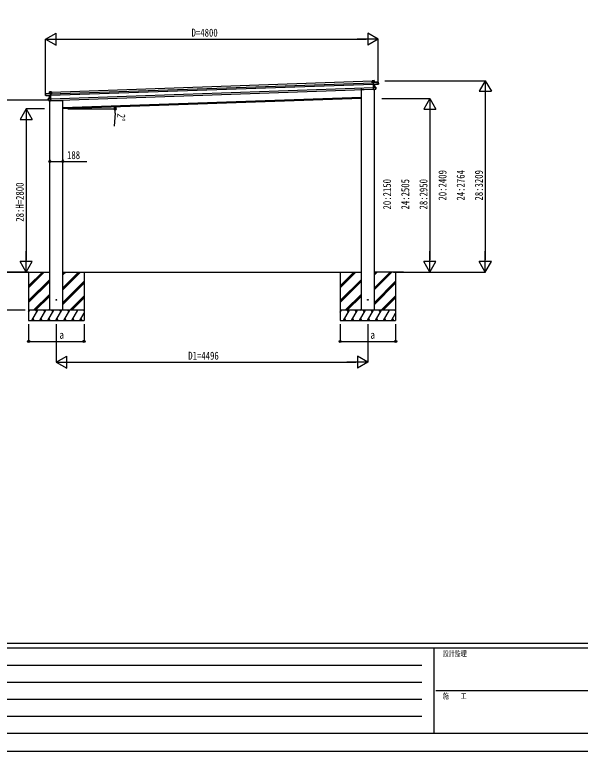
# Model space of a CAD drawing. Units: millimetres, scale not verified. Extents: x -27332 to 2102, y -19305 to 1485.
# Drawn here: x -23231 to -15071, y -19305 to -8673 of the extents above; entities that cross this region are included whole.
import ezdxf
from ezdxf.enums import TextEntityAlignment as Align

# ---------------------------------------------------------------- set-up
doc = ezdxf.new("R2010")
doc.units = ezdxf.units.MM
doc.header["$LTSCALE"] = 40
for name, color, linetype in [('0-4_YKK_13', 4, 'Continuous'), ('0-5_YKK_A1', 4, 'Continuous'), ('0-6_YKK_D', 6, 'Continuous'), ('0-7_YKK_ZWAK', 7, 'Continuous')]:
    doc.layers.add(name, color=color, linetype=linetype)
doc.styles.add('ＭＳ ゴシック', font='')
doc.styles.get('ＭＳ ゴシック').set_extended_font_data('MS Gothic')

msp = doc.modelspace()

# ---------------------------------------------------------------- linework, layer by layer
at = {"layer": '0-4_YKK_13'}
for p, q in [((-18072.98, -9626.19), (-18072.19, -9625.33)), ((-18072.98, -9626.19), (-18072.09, -9651.67)), ((-18072.09, -9651.67), (-18071.15, -9651.64)), ((-18071.15, -9651.64), (-18072.06, -9625.66)), ((-18043.54, -9624.16), (-18072.02, -9625.16)), ((-18057.6, -9651.17), (-18071.15, -9651.64)), ((-18057.23, -9648.45), (-18057.68, -9648.93)), ((-18057.68, -9648.93), (-18057.66, -9649.67)), ((-18057.66, -9649.67), (-18056.86, -9648.81)), ((-18057.66, -9649.67), (-18056.7, -9677.04)), ((-18055.73, -9677.91), (-18056.73, -9649.14)), ((-17984.74, -9646.12), (-18056.48, -9648.63)), ((-18043.49, -9624.66), (-18043.02, -9624.64)), ((-18042.22, -9647.63), (-18043.02, -9624.64)), ((-18042.69, -9647.65), (-18042.22, -9647.63)), ((-18040.27, -9679.08), (-17983.74, -9673.63)), ((-17983.92, -9668.61), (-17991.45, -9668.87)), ((-17991.34, -9671.89), (-17991.45, -9668.87)), ((-17984.22, -9646.6), (-17984.69, -9646.62)), ((-17983.45, -9668.59), (-17984.22, -9646.6)), ((-17983.92, -9668.61), (-17983.45, -9668.59)), ((-17983.82, -9671.53), (-17983.74, -9673.63)), ((-17983.37, -9671.02), (-17983.45, -9668.59)), ((-17983.29, -9673.12), (-17983.37, -9671.02)), ((-18228.76, -9753.91), (-18228.32, -9755.53)), ((-18038.27, -9752.77), (-18223.33, -9759.19)), ((-18055.73, -9677.91), (-18056.7, -9677.04)), ((-18056.7, -9677.04), (-18056.61, -9679.65)), ((-18055.64, -9680.51), (-18056.61, -9679.65)), ((-18056.61, -9679.65), (-18055.21, -9719.58)), ((-18055.64, -9680.49), (-18055.73, -9677.91)), ((-18041.09, -9679.13), (-18055.64, -9680.49)), ((-18055.64, -9680.51), (-18055.17, -9680.95)), ((-18054.32, -9718.1), (-18055.64, -9680.51)), ((-18054.44, -9718.74), (-18055.21, -9719.58)), ((-18055.21, -9719.58), (-18054.13, -9750.66)), ((-18055.17, -9680.95), (-18041.07, -9679.63)), ((-18039.71, -9718.49), (-18054.32, -9718.1)), ((-18054.17, -9718.46), (-18054.31, -9718.6)), ((-18022.17, -9719.44), (-18054.31, -9718.6)), ((-18053.17, -9751.07), (-18054.29, -9719.1)), ((-18053.3, -9751.43), (-18054.13, -9750.66)), ((-18028.68, -9748.71), (-18053.17, -9751.07)), ((-18041.07, -9679.63), (-18039.71, -9718.49)), ((-18039.24, -9718.53), (-18040.6, -9679.58)), ((-18039.64, -9750.26), (-18039.28, -9752.8)), ((-18038.64, -9750.17), (-18038.27, -9752.77)), ((-18021.26, -9745.46), (-18028.79, -9745.72)), ((-18028.68, -9748.71), (-18028.79, -9745.72)), ((-18028.66, -9749.21), (-18021.15, -9748.48)), ((-18022.15, -9719.94), (-18021.68, -9719.93)), ((-18020.79, -9745.44), (-18021.68, -9719.93)), ((-18021.26, -9745.46), (-18020.79, -9745.44)), ((-18020.7, -9747.97), (-18020.79, -9745.44)), ((-22788.69, -9814.37), (-22788.22, -9814.35)), ((-22787.92, -9836.35), (-22788.69, -9814.37)), ((-22788.21, -9813.85), (-22716.46, -9811.35)), ((-22787.45, -9836.34), (-22787.92, -9836.35)), ((-22787.84, -9838.78), (-22787.92, -9836.35)), ((-22787.76, -9840.88), (-22787.84, -9838.78)), ((-22787.45, -9836.34), (-22779.93, -9836.08)), ((-22787.35, -9839.27), (-22787.28, -9841.36)), ((-22730.51, -9842.85), (-22787.28, -9841.36)), ((-22779.82, -9839.09), (-22779.93, -9836.08)), ((-22745.73, -9884.88), (-22746.2, -9884.9)), ((-22745.31, -9910.41), (-22746.2, -9884.9)), ((-22745.75, -9884.38), (-22713.75, -9881.3)), ((-22731.09, -9788.34), (-22731.56, -9788.36)), ((-22730.76, -9811.34), (-22731.56, -9788.36)), ((-22731.08, -9787.84), (-22702.6, -9786.85)), ((-22730.29, -9811.33), (-22730.76, -9811.34)), ((-22728.78, -9882.28), (-22730.14, -9843.33)), ((-22729.69, -9842.85), (-22715.08, -9843.19)), ((-22715.51, -9843.68), (-22729.67, -9843.35)), ((-22729.67, -9843.35), (-22728.31, -9882.2)), ((-22728.31, -9882.2), (-22713.77, -9880.8)), ((-22715.17, -9840.61), (-22716.17, -9811.84)), ((-22715.22, -9812.3), (-22716.07, -9811.5)), ((-22715.73, -9811.11), (-22715.24, -9811.57)), ((-22715.08, -9843.21), (-22715.51, -9843.68)), ((-22715.24, -9811.57), (-22715.22, -9812.3)), ((-22715.22, -9812.3), (-22714.26, -9839.68)), ((-22715.17, -9840.61), (-22714.26, -9839.68)), ((-22715.08, -9843.19), (-22715.17, -9840.61)), ((-22715.16, -9813.8), (-22701.61, -9813.33)), ((-22715.08, -9843.21), (-22714.17, -9842.28)), ((-22713.77, -9880.8), (-22715.08, -9843.21)), ((-22714.26, -9839.68), (-22714.17, -9842.28)), ((-22714.17, -9842.28), (-22712.77, -9882.21)), ((-22713.89, -9881.17), (-22713.75, -9881.3)), ((-22712.62, -9913.77), (-22713.73, -9881.8)), ((-22713.61, -9881.43), (-22712.77, -9882.21)), ((-22712.77, -9882.21), (-22711.69, -9913.29)), ((-22701.61, -9813.33), (-22702.52, -9787.34)), ((-22701.56, -9787.81), (-22702.42, -9787.01)), ((-22700.67, -9813.3), (-22701.61, -9813.33)), ((-22701.56, -9787.81), (-22700.67, -9813.3)), ((-22744.84, -9910.4), (-22745.31, -9910.41)), ((-22745.22, -9912.94), (-22745.31, -9910.41)), ((-22744.84, -9910.4), (-22737.31, -9910.13)), ((-22737.19, -9913.62), (-22744.73, -9913.42)), ((-22737.21, -9913.12), (-22737.31, -9910.13)), ((-22737.21, -9913.12), (-22712.62, -9913.77)), ((-22726.81, -9916.49), (-22541.74, -9909.99)), ((-22726.73, -9915.35), (-22726.81, -9916.49)), ((-22725.73, -9915.37), (-22725.8, -9916.46)), ((-22712.47, -9914.12), (-22711.69, -9913.29)), ((-22536.68, -9904.35), (-22537.01, -9905.99))]:
    msp.add_line(p, q, dxfattribs=at)
for points in [[(-18072.02, -9625.16), (-18072.03, -9625.17), (-18072.06, -9625.2), (-18072.12, -9625.26), (-18072.19, -9625.33)], [(-18072.06, -9625.66), (-18043.49, -9624.66), (-18042.69, -9647.65), (-18056.53, -9648.13)], [(-18056.73, -9649.14), (-17984.69, -9646.62), (-17983.92, -9668.61)], [(-17991.34, -9671.89), (-18055.73, -9677.91), (-18055.73, -9677.91)], [(-17991.34, -9671.89), (-17991.33, -9672.26), (-17983.82, -9671.53)], [(-18054.31, -9718.6), (-18054.31, -9718.61), (-18054.34, -9718.64), (-18054.38, -9718.68), (-18054.44, -9718.74)], [(-18054.29, -9719.1), (-18022.15, -9719.94), (-18021.26, -9745.46)], [(-18053.3, -9751.43), (-18053.24, -9751.49), (-18053.19, -9751.53), (-18053.16, -9751.56), (-18053.15, -9751.57)], [(-18053.15, -9751.57), (-18028.66, -9749.21), (-18028.68, -9748.71)], [(-18040.66, -9679.59), (-18040.63, -9679.58), (-18040.61, -9679.58), (-18040.6, -9679.58)], [(-18040.27, -9679.08), (-18040.27, -9679.08), (-18040.28, -9679.08)], [(-18039.71, -9718.49), (-18039.62, -9718.49), (-18039.53, -9718.5), (-18039.45, -9718.51), (-18039.38, -9718.52), (-18039.32, -9718.52), (-18039.28, -9718.52), (-18039.25, -9718.53), (-18039.24, -9718.53)], [(-22716.17, -9811.84), (-22788.22, -9814.35), (-22787.45, -9836.34)], [(-22779.82, -9839.09), (-22779.81, -9839.46), (-22787.35, -9839.27)], [(-22779.82, -9839.09), (-22715.17, -9840.61), (-22715.17, -9840.61)], [(-22713.73, -9881.8), (-22745.73, -9884.88), (-22744.84, -9910.4)], [(-22702.52, -9787.34), (-22731.09, -9788.34), (-22730.29, -9811.33), (-22716.44, -9810.84)], [(-22730.51, -9842.85), (-22730.5, -9842.85), (-22730.5, -9842.85)], [(-22730.08, -9843.34), (-22730.11, -9843.33), (-22730.13, -9843.33), (-22730.14, -9843.33)], [(-22728.31, -9882.2), (-22728.41, -9882.22), (-22728.5, -9882.23), (-22728.58, -9882.25), (-22728.65, -9882.26), (-22728.7, -9882.27), (-22728.75, -9882.27), (-22728.77, -9882.28), (-22728.78, -9882.28)], [(-22713.75, -9881.3), (-22713.74, -9881.31), (-22713.71, -9881.34), (-22713.67, -9881.38), (-22713.61, -9881.43)], [(-22702.6, -9786.85), (-22702.58, -9786.86), (-22702.55, -9786.89), (-22702.49, -9786.94), (-22702.42, -9787.01)], [(-22712.6, -9914.26), (-22737.19, -9913.62), (-22737.21, -9913.12)], [(-22712.47, -9914.12), (-22712.52, -9914.18), (-22712.56, -9914.23), (-22712.59, -9914.26), (-22712.6, -9914.26)]]:
    msp.add_lwpolyline(points, dxfattribs=at)
for centre in [(-22630.68, -12788.87), (-18135.01, -12788.49)]:
    msp.add_circle(centre, 5, dxfattribs=at)
for centre, radius, start, end in [((-18056.5, -9649.13), 1, 92, 137), ((-18055.03, -9646.29), 3.08, 224.50749, 234.22646), ((-18050.34, -9654.85), 8.88, 136.94482, 137.18495), ((-18056.47, -9649.13), 0.5, 92, 137), ((-18054.46, -9648.18), 2.08, 178.55929, 192.42625), ((-18043.52, -9624.66), 0.5, 2, 92), ((-18045.56, -9624.61), 2.07, 358.55048, 12.44867), ((-18040.61, -9647.7), 2.08, 178.55929, 192.42625), ((-18041.72, -9647.61), 0.5, 182, 272), ((-17984.72, -9646.62), 0.5, 2, 92), ((-17986.76, -9646.57), 2.08, 358.55929, 12.42625), ((-17983.79, -9673.13), 0.5, 275.5, 2), ((-18223.5, -9754.19), 5, 195.5, 272), ((-18038.81, -9679.3), 2.28, 175.72193, 188.26437), ((-18040.18, -9679.55), 0.483, 101.4924, 184.59913), ((-18040.1, -9679.56), 0.5, 95.5, 182), ((-18037.65, -9718.66), 2.07, 175.06677, 188.93323), ((-18038.74, -9718.51), 0.5, 182, 268.5), ((-18022.18, -9719.94), 0.5, 2, 88.5), ((-18024.21, -9719.77), 2.07, 355.06602, 8.93398), ((-18021.2, -9747.99), 0.5, 275.5, 2), ((-22788.19, -9814.35), 0.5, 92, 182), ((-22786.15, -9814.15), 2.08, 171.57375, 185.44071), ((-22787.26, -9840.86), 0.5, 182, 268.5), ((-22745.7, -9884.88), 0.5, 95.5, 182), ((-22743.69, -9884.56), 2.07, 175.06602, 188.93398), ((-22731.06, -9788.34), 0.5, 92, 182), ((-22731.26, -9811.36), 0.5, 272, 2), ((-22729.03, -9788.15), 2.07, 171.55133, 185.44952), ((-22730.64, -9843.35), 0.5, 2, 88.5), ((-22730.56, -9843.33), 0.483, 359.40087, 82.5076), ((-22732.35, -9811.52), 2.08, 351.57375, 5.44071), ((-22731.95, -9843.18), 2.28, 355.73562, 8.27807), ((-22729.28, -9882.3), 0.5, 275.5, 2), ((-22730.36, -9882.53), 2.07, 355.06677, 8.93323), ((-22718.51, -9811.04), 2.08, 351.57375, 5.44071), ((-22716.44, -9811.85), 0.5, 47, 92), ((-22716.41, -9811.84), 1, 47, 92), ((-22718.07, -9809.11), 3.08, 309.77354, 319.49251), ((-22722.15, -9817.98), 8.88, 46.81505, 47.05517), ((-22744.72, -9912.92), 0.5, 182, 268.5), ((-22541.91, -9904.99), 5, 272, 348.5)]:
    msp.add_arc(centre, radius, start, end, dxfattribs=at)
for centre, major_axis, ratio, start_param, end_param in [((-18072.53, -9625.67), (-0.017, 0.5), 0.944124, 4.71238898, 5.42585015), ((-18057.2, -9649.15), (-0.017, 0.5), 0.944124, 4.71238898, 5.42585015), ((-17983.87, -9671.04), (0.017, -0.5), 0.999045, 0.06102831, 1.57079633), ((-18055.15, -9680.95), (0.488, -0.456), 0.023136, 3.16478273, 4.68830004), ((-18054.76, -9719.09), (-0.196, 0.467), 0.921944, 4.3224851, 5.1060198), ((-18053.85, -9718.11), (-0.196, 0.467), 0.921944, 1.18089244, 1.96442714), ((-18053.64, -9751.11), (0.163, 0.48), 0.921944, 4.31875817, 5.10229286), ((-18041.15, -9679.18), (0.997, 0.096), 0.043579, 0.51190197, 1.5070393), ((-18041.1, -9679.68), (0.498, 0.079), 0.086186, 0.49147269, 1.49908743), ((-18041.15, -9679.18), (0.997, 0.096), 0.043579, 0.50900782, 0.51190197), ((-22787.34, -9838.77), (0.017, -0.5), 0.999045, 4.71238898, 6.222157), ((-22729.63, -9842.9), (-1, 0.03), 0.043579, 4.77614601, 5.77128334), ((-22729.63, -9842.9), (-1, 0.03), 0.043579, 5.77128334, 5.77417749), ((-22729.64, -9843.39), (-0.502, 0.044), 0.086186, 4.78409788, 5.79171262), ((-22715.7, -9811.82), (-0.017, 0.5), 0.944124, 0.85733516, 1.57079633), ((-22715.54, -9843.68), (-0.455, -0.489), 0.023136, 1.59488526, 3.11840257), ((-22714.24, -9880.85), (0.163, 0.48), 0.921944, 4.31875817, 5.10229286), ((-22713.26, -9881.76), (0.163, 0.48), 0.921944, 1.17716551, 1.96070021), ((-22702.05, -9787.33), (-0.017, 0.5), 0.944124, 0.85733516, 1.57079633), ((-22712.14, -9913.78), (-0.196, 0.467), 0.921944, 1.18089244, 1.96442714)]:
    msp.add_ellipse(centre, major_axis=major_axis, ratio=ratio, start_param=start_param, end_param=end_param, dxfattribs=at)
at = {"layer": '0-5_YKK_A1'}
for p, q in [((-22715.07, -9816.52), (-18057.51, -9653.87)), ((-22714.37, -9836.51), (-18056.81, -9673.86)), ((-22701.45, -9791.03), (-18072.87, -9629.4)), ((-22712.63, -9886.48), (-18055.07, -9723.83)), ((-22711.79, -9910.47), (-18054.23, -9747.82)), ((-18228.76, -12938.49), (-18228.76, -9743.44)), ((-18040.76, -12938.49), (-18040.76, -9742.38)), ((-22536.68, -10013.92), (-18228.76, -9863.48)), ((-18228.76, -9883.49), (-22536.68, -10033.93)), ((-22724.93, -12938.87), (-22724.93, -9915.4)), ((-22536.93, -12938.87), (-22536.93, -9904.35)), ((-24396.46, -12388.93), (-22724.68, -12388.93)), ((-23030.68, -12388.87), (-23030.68, -13088.87)), ((-23030.68, -12615.5), (-22804.05, -12388.87)), ((-23030.68, -12587.22), (-22832.33, -12388.87)), ((-23030.68, -12601.36), (-22818.25, -12388.93)), ((-22536.68, -12388.93), (-18228.76, -12388.55)), ((-22536.68, -12429.87), (-22495.68, -12388.87)), ((-22536.68, -12415.73), (-22509.82, -12388.87)), ((-22536.68, -12401.58), (-22523.97, -12388.87)), ((-22536.68, -12642), (-22283.59, -12388.91)), ((-22536.68, -12627.86), (-22297.73, -12388.91)), ((-22536.68, -12613.72), (-22311.87, -12388.91)), ((-22230.68, -12388.87), (-22230.68, -13088.87)), ((-18534.76, -12388.49), (-18534.76, -13088.49)), ((-18534.76, -12615.12), (-18308.13, -12388.49)), ((-18534.76, -12586.84), (-18336.42, -12388.49)), ((-18534.76, -12600.98), (-18322.33, -12388.55)), ((-18040.76, -12429.49), (-17999.77, -12388.49)), ((-18040.76, -12415.35), (-18013.91, -12388.49)), ((-18040.76, -12401.2), (-18028.05, -12388.49)), ((-18040.76, -12641.62), (-17787.67, -12388.53)), ((-18040.76, -12627.48), (-17801.82, -12388.53)), ((-18040.76, -12613.33), (-17815.96, -12388.53)), ((-17622.13, -12388.55), (-18040.76, -12388.55)), ((-17734.76, -12388.49), (-17734.76, -13088.49)), ((-23030.68, -12799.35), (-22724.68, -12493.35)), ((-23030.68, -12813.49), (-22724.68, -12507.49)), ((-23030.68, -12827.63), (-22724.68, -12521.63)), ((-22536.68, -12825.85), (-22230.68, -12519.85)), ((-22536.68, -12839.99), (-22230.68, -12533.99)), ((-18534.76, -12798.97), (-18228.76, -12492.97)), ((-18534.76, -12813.11), (-18228.76, -12507.11)), ((-18534.76, -12827.25), (-18228.76, -12521.25)), ((-18040.76, -12825.47), (-17734.76, -12519.47)), ((-18040.76, -12839.61), (-17734.76, -12533.61)), ((-22536.68, -12854.13), (-22230.68, -12548.13)), ((-18040.76, -12853.75), (-17734.76, -12547.75)), ((-22958.07, -12938.87), (-22724.68, -12705.48)), ((-22943.93, -12938.87), (-22724.68, -12719.62)), ((-22929.79, -12938.87), (-22724.68, -12733.77)), ((-22437.57, -12938.87), (-22230.68, -12731.98)), ((-22423.43, -12938.87), (-22230.68, -12746.12)), ((-18462.16, -12938.49), (-18228.76, -12705.1)), ((-18448.01, -12938.49), (-18228.76, -12719.24)), ((-18433.87, -12938.49), (-18228.76, -12733.38)), ((-17941.66, -12938.49), (-17734.76, -12731.6)), ((-17927.51, -12938.49), (-17734.76, -12745.74)), ((-22409.29, -12938.87), (-22230.68, -12760.27)), ((-17913.37, -12938.49), (-17734.76, -12759.88)), ((-22230.68, -12938.87), (-23030.68, -12938.87)), ((-23030.68, -12967.81), (-23013.97, -12938.87)), ((-23028.97, -12964.85), (-23030.68, -12961.89)), ((-22985.1, -13088.87), (-22898.5, -12938.87)), ((-22913.5, -12964.85), (-22928.5, -12938.87)), ((-22869.63, -13088.87), (-22783.03, -12938.87)), ((-22798.03, -12964.85), (-22813.03, -12938.87)), ((-22754.16, -13088.87), (-22667.56, -12938.87)), ((-22745.94, -12938.87), (-22724.68, -12917.61)), ((-22682.56, -12964.85), (-22697.56, -12938.87)), ((-22638.69, -13088.87), (-22552.09, -12938.87)), ((-22567.09, -12964.85), (-22582.09, -12938.87)), ((-22523.22, -13088.87), (-22436.62, -12938.87)), ((-22451.62, -12964.85), (-22466.62, -12938.87)), ((-22407.75, -13088.87), (-22321.15, -12938.87)), ((-22230.68, -12947.53), (-22235.68, -12938.87)), ((-17734.76, -12938.49), (-18534.76, -12938.49)), ((-18534.76, -12967.43), (-18518.06, -12938.49)), ((-18533.06, -12964.47), (-18534.76, -12961.51)), ((-18489.19, -13088.49), (-18402.59, -12938.49)), ((-18417.59, -12964.47), (-18432.59, -12938.49)), ((-18373.72, -13088.49), (-18287.12, -12938.49)), ((-18302.12, -12964.47), (-18317.12, -12938.49)), ((-18258.25, -13088.49), (-18171.65, -12938.49)), ((-18250.02, -12938.49), (-18228.76, -12917.23)), ((-18186.65, -12964.47), (-18201.65, -12938.49)), ((-18142.78, -13088.49), (-18056.18, -12938.49)), ((-18071.18, -12964.47), (-18086.18, -12938.49)), ((-18027.31, -13088.49), (-17940.71, -12938.49)), ((-17955.71, -12964.47), (-17970.71, -12938.49)), ((-17911.84, -13088.49), (-17825.24, -12938.49)), ((-17734.76, -12947.15), (-17739.77, -12938.49)), ((-22970.1, -13062.89), (-22955.11, -13088.87)), ((-22854.63, -13062.89), (-22839.63, -13088.87)), ((-22739.16, -13062.89), (-22724.17, -13088.87)), ((-22623.69, -13062.89), (-22608.69, -13088.87)), ((-22508.22, -13062.89), (-22493.22, -13088.87)), ((-22392.75, -13062.89), (-22377.75, -13088.87)), ((-22292.28, -13088.87), (-22230.68, -12982.17)), ((-22277.28, -13062.89), (-22262.28, -13088.87)), ((-18474.19, -13062.51), (-18459.19, -13088.49)), ((-18358.72, -13062.51), (-18343.72, -13088.49)), ((-18243.25, -13062.51), (-18228.25, -13088.49)), ((-18127.78, -13062.51), (-18112.78, -13088.49)), ((-18012.31, -13062.51), (-17997.31, -13088.49)), ((-17896.84, -13062.51), (-17881.84, -13088.49)), ((-17796.37, -13088.49), (-17734.76, -12981.79)), ((-17781.37, -13062.51), (-17766.37, -13088.49)), ((-23030.68, -13088.87), (-22230.68, -13088.87)), ((-18534.76, -13088.49), (-17734.76, -13088.49))]:
    msp.add_line(p, q, dxfattribs=at)
at = {"layer": '0-6_YKK_D'}
for p, q in [((-22785.53, -9024.99), (-22633.98, -8937.49)), ((-22785.53, -9817.78), (-22785.53, -9023.99)), ((-22785.53, -9024.99), (-22633.98, -9112.49)), ((-22785.53, -9024.99), (-22482.42, -9024.99)), ((-22633.98, -9112.49), (-22633.98, -8937.49)), ((-22610.53, -9024.99), (-18160.53, -9024.99)), ((-17985.53, -9024.99), (-18288.64, -9024.99)), ((-17985.53, -9024.99), (-18137.09, -8937.49)), ((-18137.09, -8937.49), (-18137.09, -9112.49)), ((-17985.53, -9024.99), (-18137.09, -9112.49)), ((-17985.53, -9669.59), (-17985.53, -9023.99)), ((-17889.65, -9624.99), (-16439.76, -9624.99)), ((-16440.76, -9624.99), (-16528.26, -9776.54)), ((-16440.76, -9624.99), (-16353.26, -9776.54)), ((-16440.76, -9624.99), (-16440.76, -9928.1)), ((-16528.26, -9776.54), (-16353.26, -9776.54)), ((-17935.8, -9883.49), (-17239.76, -9883.49)), ((-17240.76, -9883.49), (-17328.26, -10035.05)), ((-17240.76, -9883.49), (-17153.26, -10035.05)), ((-17240.76, -9883.49), (-17240.76, -10186.6)), ((-16440.76, -9799.99), (-16440.76, -12213.55)), ((-22738.32, -9906.85), (-23866.12, -9906.85)), ((-23065.12, -10033.93), (-23152.62, -10185.48)), ((-22802.9, -10033.93), (-23066.12, -10033.93)), ((-23065.12, -10033.93), (-22977.62, -10185.48)), ((-23065.12, -10033.93), (-23065.12, -10337.04)), ((-22462.31, -10033.93), (-21780.37, -10033.93)), ((-21783.71, -10093.38), (-21798.41, -10279.6)), ((-17328.26, -10035.05), (-17153.26, -10035.05)), ((-17240.76, -10058.49), (-17240.76, -12213.55)), ((-23152.62, -10185.48), (-22977.62, -10185.48)), ((-23065.12, -10208.93), (-23065.12, -12213.87)), ((-22724.68, -10766.06), (-22724.68, -10793.31)), ((-22536.68, -10764.12), (-22536.68, -10793.31)), ((-23065.12, -12388.87), (-23065.12, -12085.76)), ((-17240.76, -12388.55), (-17240.76, -12085.44)), ((-16440.76, -12388.55), (-16440.76, -12085.44)), ((-23065.12, -12388.87), (-23152.62, -12237.32)), ((-22977.62, -12237.32), (-23152.62, -12237.32)), ((-23065.12, -12388.87), (-22977.62, -12237.32)), ((-17240.76, -12388.55), (-17328.26, -12236.99)), ((-17153.26, -12236.99), (-17328.26, -12236.99)), ((-17240.76, -12388.55), (-17153.26, -12236.99)), ((-16440.76, -12388.55), (-16528.26, -12236.99)), ((-16353.26, -12236.99), (-16528.26, -12236.99)), ((-16440.76, -12388.55), (-16353.26, -12236.99)), ((-23031.68, -12388.87), (-23866.12, -12388.87)), ((-23080.68, -12388.87), (-23866.12, -12388.87)), ((-23031.68, -12388.87), (-23066.12, -12388.87)), ((-17767.53, -12388.55), (-17239.76, -12388.55)), ((-17767.53, -12388.55), (-16439.76, -12388.55)), ((-23080.68, -12938.87), (-23866.12, -12938.87)), ((-23030.68, -13138.87), (-23030.68, -13389.49)), ((-22630.68, -13138.87), (-22630.68, -13689.49)), ((-22230.68, -13138.87), (-22230.68, -13389.49)), ((-18534.76, -13138.87), (-18534.76, -13389.49)), ((-18134.76, -13138.87), (-18134.76, -13689.49)), ((-17734.76, -13138.87), (-17734.76, -13389.49)), ((-23030.68, -13388.49), (-22230.68, -13388.49)), ((-18534.76, -13388.49), (-17734.76, -13388.49)), ((-22630.68, -13688.49), (-22479.12, -13600.99)), ((-22479.12, -13775.99), (-22479.12, -13600.99)), ((-18134.76, -13688.49), (-18286.32, -13600.99)), ((-18286.32, -13600.99), (-18286.32, -13775.99)), ((-22630.68, -13688.49), (-22479.12, -13775.99)), ((-22630.68, -13688.49), (-22327.57, -13688.49)), ((-22455.68, -13688.49), (-18309.76, -13688.49)), ((-18134.76, -13688.49), (-18437.87, -13688.49)), ((-18134.76, -13688.49), (-18286.32, -13775.99))]:
    msp.add_line(p, q, dxfattribs=at)
msp.add_lwpolyline([(-22724.68, -10792.31), (-22536.68, -10792.31), (-22189.58, -10792.31)], dxfattribs=at)
for centre in [(-21781.83, -10007.57), (-21781.37, -10033.93), (-22724.68, -10792.31), (-22536.68, -10792.31), (-23030.68, -13388.49), (-22230.68, -13388.49), (-18534.76, -13388.49), (-17734.76, -13388.49)]:
    msp.add_circle(centre, 14.88, dxfattribs=at)
for start, end in [(355.48535, 0), (0, 2)]:
    msp.add_arc((-22536.68, -10033.93), 755.31, start, end, dxfattribs=at)
at = {"layer": '0-7_YKK_ZWAK'}
for p, q in [((1017.57, -17747.5), (-26282.43, -17747.5)), ((-17182.43, -17817.5), (-26282.43, -17817.5)), ((-17182.43, -17817.5), (-17182.43, -19042.5)), ((-12632.43, -17817.5), (-17182.43, -17817.5)), ((-26133.68, -18062.5), (-17357.43, -18062.5)), ((-26133.68, -18307.5), (-17357.43, -18307.5)), ((-17156.18, -18430), (-12632.43, -18430)), ((-26133.68, -18552.5), (-17357.43, -18552.5)), ((-26133.68, -18797.5), (-17357.43, -18797.5)), ((-26282.43, -19042.5), (-17182.43, -19042.5)), ((-17182.43, -19042.5), (-12632.43, -19042.5))]:
    msp.add_line(p, q, dxfattribs=at)
msp.add_lwpolyline([(-27332.5, -19305), (2102.5, -19305), (2102.5, 1485), (-27332.5, 1485)], close=True, dxfattribs=at)

# ---------------------------------------------------------------- texts
at = {"layer": '0-6_YKK_D', "style": 'ＭＳ ゴシック', "width": 0.8}
for s, p in [('D=4800', (-20679.53, -9023.99)), ('188', (-22476.18, -10791.31)), ('a', (-22584.78, -13386.16)), ('a', (-18097.48, -13386.16)), ('D1=4496', (-20727.12, -13687.49))]:
    msp.add_text(s, height=115.5, dxfattribs=at).set_placement(p, align=Align.BOTTOM_LEFT)
for s, rotation, p in [('2°', 265.485, (-21782.79, -10094.46)), ('20:2409', 90, (-16966.76, -11355.37)), ('24:2764', 90, (-16704.26, -11355.37)), ('28:3209', 90, (-16441.76, -11355.37)), ('20:2150', 90, (-17766.76, -11484.62)), ('24:2505', 90, (-17504.26, -11484.62)), ('28:2950', 90, (-17241.76, -11484.62)), ('28:H=2800', 90, (-23066.12, -11660.8))]:
    msp.add_text(s, height=115.5, rotation=rotation, dxfattribs=at).set_placement(p, align=Align.BOTTOM_LEFT)
at = {"layer": '0-7_YKK_ZWAK', "style": 'ＭＳ ゴシック', "width": 0.8}
for s, p in [('設計監理', (-17054.1, -17957.5)), ('施\u3000\u3000工', (-17054.1, -18570))]:
    msp.add_text(s, height=76.98, dxfattribs=at).set_placement(p, align=Align.BOTTOM_LEFT)

doc.saveas('drawing.dxf')
